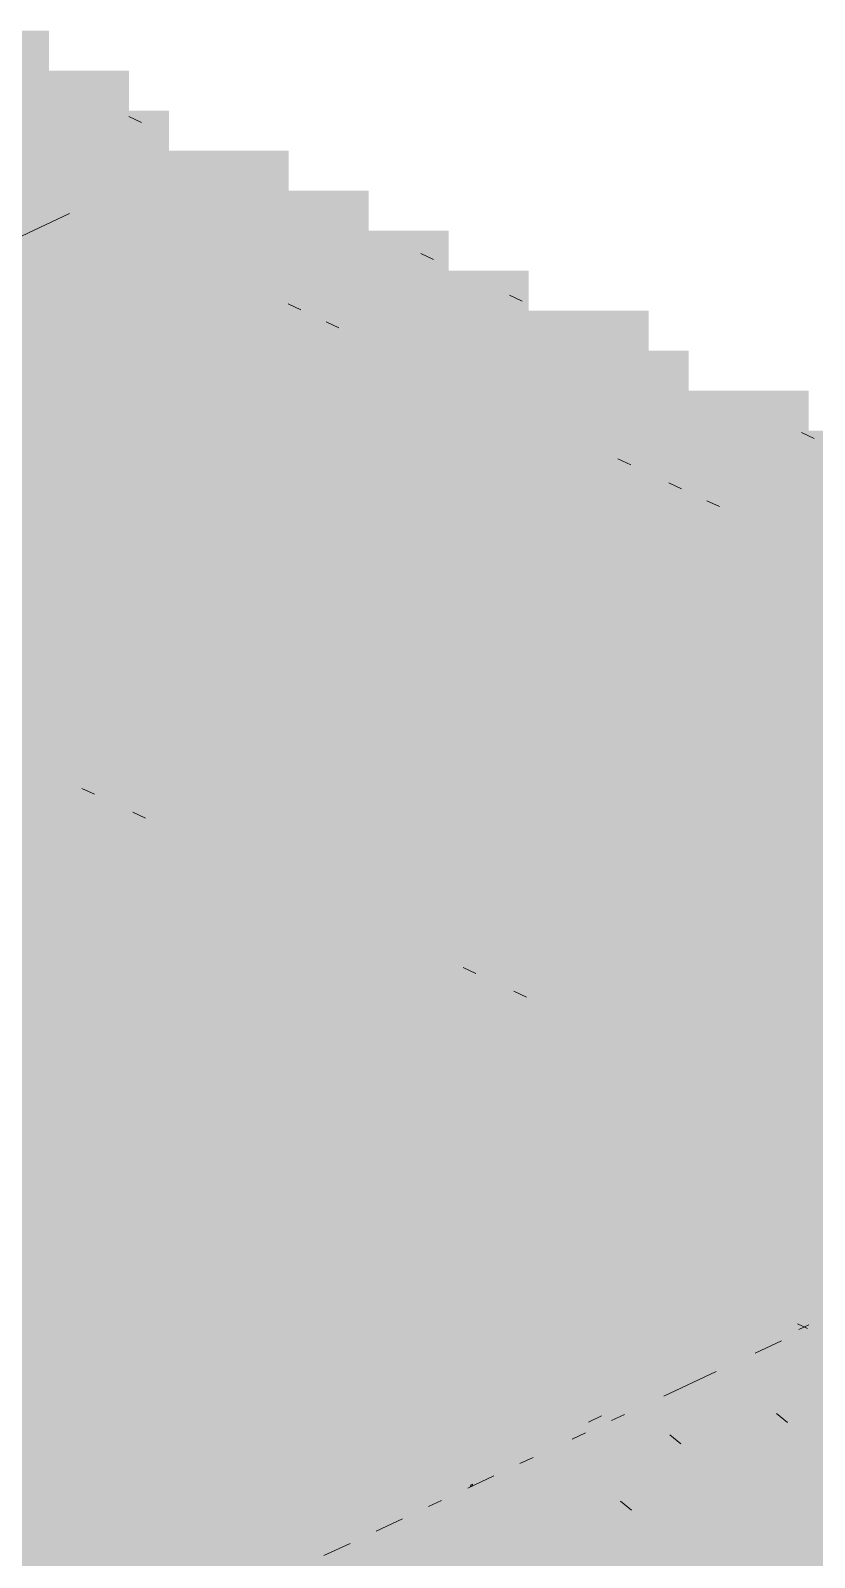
# Model space of a CAD drawing. Header units: millimetres. Extents: x 5 to 1315, y 5 to 292.
# Drawn here: x 1135.58 to 1138.85, y 244.14 to 250.5 of the extents above; entities that cross this region are included whole.
import ezdxf

# ---------------------------------------------------------------- set-up
doc = ezdxf.new("R2010")
doc.units = ezdxf.units.MM
doc.layers.add('EXISTING', color=7, linetype='Continuous')
doc.layers.add('IMAGES', color=7, linetype='Continuous')

# ---------------------------------------------------------------- blocks, each defined once
blk = doc.blocks.new('SHEET_03')
at = {"layer": 'EXISTING', "color": 250, "lineweight": 9}
for p, q in [((236.0412, 250.117), (235.9883, 250.1419)), ((233.6288, 248.7453), (235.7417, 249.7372)), ((237.2578, 249.5458), (237.2049, 249.5707)), ((237.6281, 249.372), (237.5752, 249.3968)), ((236.652, 249.3607), (236.7049, 249.3359)), ((236.8106, 249.2862), (236.8635, 249.2614)), ((238.8447, 248.8008), (238.7918, 248.8257)), ((238.0273, 248.7151), (238.0802, 248.6902)), ((238.2389, 248.6157), (238.2918, 248.5909)), ((238.3976, 248.5412), (238.4504, 248.5164)), ((235.8456, 247.3177), (235.7926, 247.3426)), ((236.0574, 247.2183), (236.0045, 247.2431)), ((237.4345, 246.5718), (237.3815, 246.5966)), ((237.6463, 246.4723), (237.5934, 246.4972)), ((238.7754, 245.1114), (238.8171, 245.0919)), ((238.7811, 245.0882), (238.8228, 245.1078)), ((238.5992, 244.9896), (238.7082, 245.0407)), ((238.218, 244.8106), (238.4358, 244.9129)), ((237.9584, 244.7279), (237.904, 244.7023)), ((238.0001, 244.7083), (238.0546, 244.7339)), ((238.7343, 244.7001), (238.6878, 244.7383)), ((237.8367, 244.6316), (237.8912, 244.6572)), ((238.2433, 244.6496), (238.2898, 244.6114)), ((237.6188, 244.5293), (237.6733, 244.5549)), ((237.401, 244.427), (237.5099, 244.4782)), ((237.4122, 244.4331), (237.414, 244.4403)), ((237.4189, 244.4362), (237.4122, 244.4331)), ((237.414, 244.4403), (237.4207, 244.4434)), ((237.4207, 244.4434), (237.4189, 244.4362)), ((237.2376, 244.3503), (237.292, 244.3759)), ((238.0377, 244.3731), (238.0842, 244.3349)), ((237.0197, 244.248), (237.1286, 244.2992)), ((236.8018, 244.1457), (236.9108, 244.1969))]:
    blk.add_line(p, q, dxfattribs=at)
at = {"layer": 'IMAGES', "color": 7}
for points in [[(235.4888, 250.3333), (235.6554, 250.3333), (235.4888, 250.5), (235.6554, 250.5)], [(235.4888, 250.1667), (235.6554, 250.1667), (235.4888, 250.3333), (235.6554, 250.3333)], [(235.6554, 250.1667), (235.8221, 250.1667), (235.6554, 250.3333), (235.8221, 250.3333)], [(235.8221, 250.1667), (235.9887, 250.1667), (235.8221, 250.3333), (235.9887, 250.3333)], [(235.3222, 250), (235.8221, 250), (235.3222, 250.1667), (235.8221, 250.1667)], [(235.8221, 250), (235.9887, 250), (235.8221, 250.1667), (235.9887, 250.1667)], [(235.9887, 250), (236.1554, 250), (235.9887, 250.1667), (236.1554, 250.1667)], [(235.4888, 249.8333), (235.6554, 249.8333), (235.4888, 250), (235.6554, 250)], [(235.6554, 249.8333), (235.8221, 249.8333), (235.6554, 250), (235.8221, 250)], [(235.8221, 249.8333), (236.322, 249.8333), (235.8221, 250), (236.322, 250)], [(236.322, 249.8333), (236.4886, 249.8333), (236.322, 250), (236.4886, 250)], [(236.4886, 249.8333), (236.6553, 249.8333), (236.4886, 250), (236.6553, 250)], [(235.4888, 249.6667), (235.6554, 249.6667), (235.4888, 249.8333), (235.6554, 249.8333)], [(235.6554, 249.5), (235.8221, 249.5), (235.6554, 249.8333), (235.8221, 249.8333)], [(235.8221, 249.6667), (235.9887, 249.6667), (235.8221, 249.8333), (235.9887, 249.8333)], [(235.9887, 249.6667), (236.4886, 249.6667), (235.9887, 249.8333), (236.4886, 249.8333)], [(236.4886, 249.6667), (236.6553, 249.6667), (236.4886, 249.8333), (236.6553, 249.8333)], [(236.6553, 249.6667), (236.8219, 249.6667), (236.6553, 249.8333), (236.8219, 249.8333)], [(236.8219, 249.5), (236.9885, 249.5), (236.8219, 249.8333), (236.9885, 249.8333)], [(235.4888, 249.5), (235.6554, 249.5), (235.4888, 249.6667), (235.6554, 249.6667)], [(235.8221, 249.5), (235.9887, 249.5), (235.8221, 249.6667), (235.9887, 249.6667)], [(235.9887, 249.5), (236.1554, 249.5), (235.9887, 249.6667), (236.1554, 249.6667)], [(236.1554, 249.5), (236.322, 249.5), (236.1554, 249.6667), (236.322, 249.6667)], [(236.322, 249.5), (236.4886, 249.5), (236.322, 249.6667), (236.4886, 249.6667)], [(236.4886, 249.5), (236.8219, 249.5), (236.4886, 249.6667), (236.8219, 249.6667)], [(236.9885, 249.5), (237.1552, 249.5), (236.9885, 249.6667), (237.1552, 249.6667)], [(237.1552, 249.5), (237.3218, 249.5), (237.1552, 249.6667), (237.3218, 249.6667)], [(235.4888, 249.3333), (235.6554, 249.3333), (235.4888, 249.5), (235.6554, 249.5)], [(235.6554, 249.3333), (235.8221, 249.3333), (235.6554, 249.5), (235.8221, 249.5)], [(235.8221, 249.1667), (235.9887, 249.1667), (235.8221, 249.5), (235.9887, 249.5)], [(235.9887, 249.3333), (236.1554, 249.3333), (235.9887, 249.5), (236.1554, 249.5)], [(236.1554, 249.3333), (236.322, 249.3333), (236.1554, 249.5), (236.322, 249.5)], [(236.322, 249.3333), (236.4886, 249.3333), (236.322, 249.5), (236.4886, 249.5)], [(236.4886, 249.3333), (236.6553, 249.3333), (236.4886, 249.5), (236.6553, 249.5)], [(236.6553, 249.3333), (236.8219, 249.3333), (236.6553, 249.5), (236.8219, 249.5)], [(236.8219, 249.3333), (237.1552, 249.3333), (236.8219, 249.5), (237.1552, 249.5)], [(237.1552, 249.3333), (237.3218, 249.3333), (237.1552, 249.5), (237.3218, 249.5)], [(237.3218, 249.3333), (237.4884, 249.3333), (237.3218, 249.5), (237.4884, 249.5)], [(237.4884, 249.3333), (237.6551, 249.3333), (237.4884, 249.5), (237.6551, 249.5)], [(235.4888, 249.1667), (235.8221, 249.1667), (235.4888, 249.3333), (235.8221, 249.3333)], [(235.9887, 249.1667), (236.4886, 249.1667), (235.9887, 249.3333), (236.4886, 249.3333)], [(236.4886, 249), (236.6553, 249), (236.4886, 249.3333), (236.6553, 249.3333)], [(236.6553, 249.1667), (236.8219, 249.1667), (236.6553, 249.3333), (236.8219, 249.3333)], [(236.8219, 249.1667), (236.9885, 249.1667), (236.8219, 249.3333), (236.9885, 249.3333)], [(236.9885, 249.1667), (237.4884, 249.1667), (236.9885, 249.3333), (237.4884, 249.3333)], [(237.4884, 249.1667), (237.8217, 249.1667), (237.4884, 249.3333), (237.8217, 249.3333)], [(237.8217, 249.1667), (238.155, 249.1667), (237.8217, 249.3333), (238.155, 249.3333)], [(235.1555, 249), (235.6554, 249), (235.1555, 249.1667), (235.6554, 249.1667)], [(235.6554, 249), (235.8221, 249), (235.6554, 249.1667), (235.8221, 249.1667)], [(235.8221, 249), (235.9887, 249), (235.8221, 249.1667), (235.9887, 249.1667)], [(235.9887, 249), (236.1554, 249), (235.9887, 249.1667), (236.1554, 249.1667)], [(236.1554, 249), (236.4886, 249), (236.1554, 249.1667), (236.4886, 249.1667)], [(236.6553, 249), (236.8219, 249), (236.6553, 249.1667), (236.8219, 249.1667)], [(236.8219, 249), (236.9885, 249), (236.8219, 249.1667), (236.9885, 249.1667)], [(236.9885, 249), (237.3218, 249), (236.9885, 249.1667), (237.3218, 249.1667)], [(237.3218, 249), (237.6551, 249), (237.3218, 249.1667), (237.6551, 249.1667)], [(237.6551, 248.8333), (237.9883, 248.8333), (237.6551, 249.1667), (237.9883, 249.1667)], [(237.9883, 249), (238.155, 249), (237.9883, 249.1667), (238.155, 249.1667)], [(238.155, 249), (238.3216, 249), (238.155, 249.1667), (238.3216, 249.1667)], [(235.4888, 248.8333), (235.6554, 248.8333), (235.4888, 249), (235.6554, 249)], [(235.6554, 248.8333), (235.9887, 248.8333), (235.6554, 249), (235.9887, 249)], [(235.9887, 248.8333), (236.1554, 248.8333), (235.9887, 249), (236.1554, 249)], [(236.1554, 248.8333), (236.322, 248.8333), (236.1554, 249), (236.322, 249)], [(236.322, 248.8333), (236.4886, 248.8333), (236.322, 249), (236.4886, 249)], [(236.4886, 248.8333), (236.9885, 248.8333), (236.4886, 249), (236.9885, 249)], [(236.9885, 248.8333), (237.1552, 248.8333), (236.9885, 249), (237.1552, 249)], [(237.1552, 248.8333), (237.3218, 248.8333), (237.1552, 249), (237.3218, 249)], [(237.3218, 248.8333), (237.4884, 248.8333), (237.3218, 249), (237.4884, 249)], [(237.4884, 248.8333), (237.6551, 248.8333), (237.4884, 249), (237.6551, 249)], [(237.9883, 248.8333), (238.155, 248.8333), (237.9883, 249), (238.155, 249)], [(238.155, 248.8333), (238.3216, 248.8333), (238.155, 249), (238.3216, 249)], [(238.3216, 248.8333), (238.4882, 248.8333), (238.3216, 249), (238.4882, 249)], [(238.4882, 248.8333), (238.6549, 248.8333), (238.4882, 249), (238.6549, 249)], [(238.6549, 248.8333), (238.8215, 248.8333), (238.6549, 249), (238.8215, 249)], [(235.4888, 248.6667), (235.6554, 248.6667), (235.4888, 248.8333), (235.6554, 248.8333)], [(235.6554, 248.6667), (235.9887, 248.6667), (235.6554, 248.8333), (235.9887, 248.8333)], [(235.9887, 248.6667), (236.1554, 248.6667), (235.9887, 248.8333), (236.1554, 248.8333)], [(236.1554, 248.6667), (236.322, 248.6667), (236.1554, 248.8333), (236.322, 248.8333)], [(236.322, 248.5), (236.4886, 248.5), (236.322, 248.8333), (236.4886, 248.8333)], [(236.4886, 248.6667), (236.6553, 248.6667), (236.4886, 248.8333), (236.6553, 248.8333)], [(236.6553, 248.6667), (236.8219, 248.6667), (236.6553, 248.8333), (236.8219, 248.8333)], [(236.8219, 248.6667), (236.9885, 248.6667), (236.8219, 248.8333), (236.9885, 248.8333)], [(236.9885, 248.6667), (237.1552, 248.6667), (236.9885, 248.8333), (237.1552, 248.8333)], [(237.1552, 248.5), (237.3218, 248.5), (237.1552, 248.8333), (237.3218, 248.8333)], [(237.3218, 248.6667), (237.4884, 248.6667), (237.3218, 248.8333), (237.4884, 248.8333)], [(237.4884, 248.6667), (237.6551, 248.6667), (237.4884, 248.8333), (237.6551, 248.8333)], [(237.6551, 248.6667), (237.8217, 248.6667), (237.6551, 248.8333), (237.8217, 248.8333)], [(237.8217, 248.6667), (238.155, 248.6667), (237.8217, 248.8333), (238.155, 248.8333)], [(238.155, 248.6667), (238.6549, 248.6667), (238.155, 248.8333), (238.6549, 248.8333)], [(238.6549, 248.6667), (238.8215, 248.6667), (238.6549, 248.8333), (238.8215, 248.8333)], [(238.8215, 248.6667), (238.9882, 248.6667), (238.8215, 248.8333), (238.9882, 248.8333)], [(235.1555, 248.5), (236.322, 248.5), (235.1555, 248.6667), (236.322, 248.6667)], [(236.4886, 248.5), (236.8219, 248.5), (236.4886, 248.6667), (236.8219, 248.6667)], [(236.8219, 248.5), (236.9885, 248.5), (236.8219, 248.6667), (236.9885, 248.6667)], [(236.9885, 248.5), (237.1552, 248.5), (236.9885, 248.6667), (237.1552, 248.6667)], [(237.3218, 248.5), (237.8217, 248.5), (237.3218, 248.6667), (237.8217, 248.6667)], [(237.8217, 248.5), (237.9883, 248.5), (237.8217, 248.6667), (237.9883, 248.6667)], [(237.9883, 248.5), (238.3216, 248.5), (237.9883, 248.6667), (238.3216, 248.6667)], [(238.3216, 248.5), (238.4882, 248.5), (238.3216, 248.6667), (238.4882, 248.6667)], [(238.4882, 248.5), (238.6549, 248.5), (238.4882, 248.6667), (238.6549, 248.6667)], [(238.6549, 248.5), (238.8215, 248.5), (238.6549, 248.6667), (238.8215, 248.6667)], [(238.8215, 248.5), (238.9882, 248.5), (238.8215, 248.6667), (238.9882, 248.6667)], [(234.6556, 248.3333), (236.4886, 248.3333), (234.6556, 248.5), (236.4886, 248.5)], [(236.4886, 248.3333), (236.6553, 248.3333), (236.4886, 248.5), (236.6553, 248.5)], [(236.6553, 248.3333), (236.8219, 248.3333), (236.6553, 248.5), (236.8219, 248.5)], [(236.8219, 248.3333), (237.1552, 248.3333), (236.8219, 248.5), (237.1552, 248.5)], [(237.1552, 248.3333), (237.3218, 248.3333), (237.1552, 248.5), (237.3218, 248.5)], [(237.3218, 248.3333), (237.4884, 248.3333), (237.3218, 248.5), (237.4884, 248.5)], [(237.4884, 248.3333), (237.6551, 248.3333), (237.4884, 248.5), (237.6551, 248.5)], [(237.6551, 248.3333), (238.155, 248.3333), (237.6551, 248.5), (238.155, 248.5)], [(238.155, 248.3333), (238.3216, 248.3333), (238.155, 248.5), (238.3216, 248.5)], [(238.3216, 248.3333), (238.8215, 248.3333), (238.3216, 248.5), (238.8215, 248.5)], [(238.8215, 248.3333), (238.9882, 248.3333), (238.8215, 248.5), (238.9882, 248.5)], [(234.489, 248.1667), (236.9885, 248.1667), (234.489, 248.3333), (236.9885, 248.3333)], [(236.9885, 248.1667), (237.1552, 248.1667), (236.9885, 248.3333), (237.1552, 248.3333)], [(237.1552, 248.1667), (237.3218, 248.1667), (237.1552, 248.3333), (237.3218, 248.3333)], [(237.3218, 248.1667), (237.4884, 248.1667), (237.3218, 248.3333), (237.4884, 248.3333)], [(237.4884, 248.1667), (237.6551, 248.1667), (237.4884, 248.3333), (237.6551, 248.3333)], [(237.6551, 248.1667), (237.8217, 248.1667), (237.6551, 248.3333), (237.8217, 248.3333)], [(237.8217, 248.1667), (237.9883, 248.1667), (237.8217, 248.3333), (237.9883, 248.3333)], [(237.9883, 248.1667), (238.4882, 248.1667), (237.9883, 248.3333), (238.4882, 248.3333)], [(238.4882, 248.1667), (238.6549, 248.1667), (238.4882, 248.3333), (238.6549, 248.3333)], [(238.6549, 248.1667), (238.8215, 248.1667), (238.6549, 248.3333), (238.8215, 248.3333)], [(238.8215, 248.1667), (238.9882, 248.1667), (238.8215, 248.3333), (238.9882, 248.3333)], [(234.8223, 248), (237.3218, 248), (234.8223, 248.1667), (237.3218, 248.1667)], [(237.3218, 248), (237.4884, 248), (237.3218, 248.1667), (237.4884, 248.1667)], [(237.4884, 248), (237.6551, 248), (237.4884, 248.1667), (237.6551, 248.1667)], [(237.6551, 248), (237.8217, 248), (237.6551, 248.1667), (237.8217, 248.1667)], [(237.8217, 248), (237.9883, 248), (237.8217, 248.1667), (237.9883, 248.1667)], [(237.9883, 248), (238.155, 248), (237.9883, 248.1667), (238.155, 248.1667)], [(238.155, 248), (238.9882, 248), (238.155, 248.1667), (238.9882, 248.1667)], [(235.3222, 247.8333), (237.8217, 247.8333), (235.3222, 248), (237.8217, 248)], [(237.8217, 247.8333), (237.9883, 247.8333), (237.8217, 248), (237.9883, 248)], [(237.9883, 247.6667), (238.155, 247.6667), (237.9883, 248), (238.155, 248)], [(238.155, 247.6667), (238.3216, 247.6667), (238.155, 248), (238.3216, 248)], [(238.3216, 247.8333), (238.4882, 247.8333), (238.3216, 248), (238.4882, 248)], [(238.4882, 247.8333), (238.6549, 247.8333), (238.4882, 248), (238.6549, 248)], [(238.6549, 247.8333), (239.1548, 247.8333), (238.6549, 248), (239.1548, 248)], [(235.4888, 247.6667), (235.6554, 247.6667), (235.4888, 247.8333), (235.6554, 247.8333)], [(235.6554, 247.6667), (237.9883, 247.6667), (235.6554, 247.8333), (237.9883, 247.8333)], [(238.3216, 247.6667), (238.4882, 247.6667), (238.3216, 247.8333), (238.4882, 247.8333)], [(238.4882, 247.6667), (238.6549, 247.6667), (238.4882, 247.8333), (238.6549, 247.8333)], [(238.6549, 247.6667), (238.8215, 247.6667), (238.6549, 247.8333), (238.8215, 247.8333)], [(238.8215, 247.6667), (238.9882, 247.6667), (238.8215, 247.8333), (238.9882, 247.8333)], [(235.4888, 247.5), (235.6554, 247.5), (235.4888, 247.6667), (235.6554, 247.6667)], [(235.6554, 247.5), (235.8221, 247.5), (235.6554, 247.6667), (235.8221, 247.6667)], [(235.8221, 247.5), (235.9887, 247.5), (235.8221, 247.6667), (235.9887, 247.6667)], [(235.9887, 247.5), (238.155, 247.5), (235.9887, 247.6667), (238.155, 247.6667)], [(238.155, 247.5), (238.3216, 247.5), (238.155, 247.6667), (238.3216, 247.6667)], [(238.3216, 247.5), (238.6549, 247.5), (238.3216, 247.6667), (238.6549, 247.6667)], [(238.6549, 247.5), (238.9882, 247.5), (238.6549, 247.6667), (238.9882, 247.6667)], [(235.3222, 247.3333), (235.6554, 247.3333), (235.3222, 247.5), (235.6554, 247.5)], [(235.6554, 247.1667), (235.8221, 247.1667), (235.6554, 247.5), (235.8221, 247.5)], [(235.8221, 247.3333), (235.9887, 247.3333), (235.8221, 247.5), (235.9887, 247.5)], [(235.9887, 247.3333), (236.1554, 247.3333), (235.9887, 247.5), (236.1554, 247.5)], [(236.1554, 247.3333), (236.322, 247.3333), (236.1554, 247.5), (236.322, 247.5)], [(236.322, 247.3333), (238.8215, 247.3333), (236.322, 247.5), (238.8215, 247.5)], [(238.8215, 247.3333), (238.9882, 247.3333), (238.8215, 247.5), (238.9882, 247.5)], [(235.4888, 247.1667), (235.6554, 247.1667), (235.4888, 247.3333), (235.6554, 247.3333)], [(235.8221, 247.1667), (235.9887, 247.1667), (235.8221, 247.3333), (235.9887, 247.3333)], [(235.9887, 247), (236.1554, 247), (235.9887, 247.3333), (236.1554, 247.3333)], [(236.1554, 247.1667), (236.322, 247.1667), (236.1554, 247.3333), (236.322, 247.3333)], [(236.322, 247.1667), (236.4886, 247.1667), (236.322, 247.3333), (236.4886, 247.3333)], [(236.4886, 247.1667), (236.6553, 247.1667), (236.4886, 247.3333), (236.6553, 247.3333)], [(236.6553, 247.1667), (238.9882, 247.1667), (236.6553, 247.3333), (238.9882, 247.3333)], [(235.4888, 247), (235.6554, 247), (235.4888, 247.1667), (235.6554, 247.1667)], [(235.6554, 247), (235.8221, 247), (235.6554, 247.1667), (235.8221, 247.1667)], [(235.8221, 247), (235.9887, 247), (235.8221, 247.1667), (235.9887, 247.1667)], [(236.1554, 247), (236.322, 247), (236.1554, 247.1667), (236.322, 247.1667)], [(236.322, 246.8333), (236.4886, 246.8333), (236.322, 247.1667), (236.4886, 247.1667)], [(236.4886, 247), (236.6553, 247), (236.4886, 247.1667), (236.6553, 247.1667)], [(236.6553, 247), (236.8219, 247), (236.6553, 247.1667), (236.8219, 247.1667)], [(236.8219, 247), (236.9885, 247), (236.8219, 247.1667), (236.9885, 247.1667)], [(236.9885, 247), (239.6547, 247), (236.9885, 247.1667), (239.6547, 247.1667)], [(234.489, 246.8333), (235.8221, 246.8333), (234.489, 247), (235.8221, 247)], [(235.8221, 246.8333), (235.9887, 246.8333), (235.8221, 247), (235.9887, 247)], [(235.9887, 246.8333), (236.1554, 246.8333), (235.9887, 247), (236.1554, 247)], [(236.1554, 246.8333), (236.322, 246.8333), (236.1554, 247), (236.322, 247)], [(236.4886, 246.8333), (236.8219, 246.8333), (236.4886, 247), (236.8219, 247)], [(236.8219, 246.8333), (236.9885, 246.8333), (236.8219, 247), (236.9885, 247)], [(236.9885, 246.8333), (237.1552, 246.8333), (236.9885, 247), (237.1552, 247)], [(237.1552, 246.8333), (237.3218, 246.8333), (237.1552, 247), (237.3218, 247)], [(237.3218, 246.8333), (239.988, 246.8333), (237.3218, 247), (239.988, 247)], [(235.4888, 246.6667), (235.6554, 246.6667), (235.4888, 246.8333), (235.6554, 246.8333)], [(235.6554, 246.6667), (236.1554, 246.6667), (235.6554, 246.8333), (236.1554, 246.8333)], [(236.1554, 246.6667), (236.322, 246.6667), (236.1554, 246.8333), (236.322, 246.8333)], [(236.322, 246.6667), (236.4886, 246.6667), (236.322, 246.8333), (236.4886, 246.8333)], [(236.4886, 246.6667), (236.6553, 246.6667), (236.4886, 246.8333), (236.6553, 246.8333)], [(236.6553, 246.6667), (236.8219, 246.6667), (236.6553, 246.8333), (236.8219, 246.8333)], [(236.8219, 246.6667), (236.9885, 246.6667), (236.8219, 246.8333), (236.9885, 246.8333)], [(236.9885, 246.6667), (237.1552, 246.6667), (236.9885, 246.8333), (237.1552, 246.8333)], [(237.1552, 246.6667), (237.3218, 246.6667), (237.1552, 246.8333), (237.3218, 246.8333)], [(237.3218, 246.6667), (237.6551, 246.6667), (237.3218, 246.8333), (237.6551, 246.8333)], [(237.6551, 246.6667), (240.4879, 246.6667), (237.6551, 246.8333), (240.4879, 246.8333)], [(235.4888, 246.5), (235.6554, 246.5), (235.4888, 246.6667), (235.6554, 246.6667)], [(235.6554, 246.5), (235.8221, 246.5), (235.6554, 246.6667), (235.8221, 246.6667)], [(235.8221, 246.5), (235.9887, 246.5), (235.8221, 246.6667), (235.9887, 246.6667)], [(235.9887, 246.5), (236.4886, 246.5), (235.9887, 246.6667), (236.4886, 246.6667)], [(236.4886, 246.5), (236.6553, 246.5), (236.4886, 246.6667), (236.6553, 246.6667)], [(236.6553, 246.5), (236.8219, 246.5), (236.6553, 246.6667), (236.8219, 246.6667)], [(236.8219, 246.5), (236.9885, 246.5), (236.8219, 246.6667), (236.9885, 246.6667)], [(236.9885, 246.5), (237.3218, 246.5), (236.9885, 246.6667), (237.3218, 246.6667)], [(237.3218, 246.5), (237.4884, 246.5), (237.3218, 246.6667), (237.4884, 246.6667)], [(237.4884, 246.5), (237.6551, 246.5), (237.4884, 246.6667), (237.6551, 246.6667)], [(237.6551, 246.5), (237.9883, 246.5), (237.6551, 246.6667), (237.9883, 246.6667)], [(237.9883, 246.5), (240.8211, 246.5), (237.9883, 246.6667), (240.8211, 246.6667)], [(235.4888, 246.3333), (235.6554, 246.3333), (235.4888, 246.5), (235.6554, 246.5)], [(235.6554, 246.3333), (236.322, 246.3333), (235.6554, 246.5), (236.322, 246.5)], [(236.322, 246.3333), (236.4886, 246.3333), (236.322, 246.5), (236.4886, 246.5)], [(236.4886, 246.3333), (236.8219, 246.3333), (236.4886, 246.5), (236.8219, 246.5)], [(236.8219, 246.3333), (236.9885, 246.3333), (236.8219, 246.5), (236.9885, 246.5)], [(236.9885, 246.3333), (237.1552, 246.3333), (236.9885, 246.5), (237.1552, 246.5)], [(237.1552, 246.3333), (237.3218, 246.3333), (237.1552, 246.5), (237.3218, 246.5)], [(237.3218, 246.3333), (237.4884, 246.3333), (237.3218, 246.5), (237.4884, 246.5)], [(237.4884, 246.3333), (237.6551, 246.3333), (237.4884, 246.5), (237.6551, 246.5)], [(237.6551, 246.3333), (237.8217, 246.3333), (237.6551, 246.5), (237.8217, 246.5)], [(237.8217, 246.3333), (237.9883, 246.3333), (237.8217, 246.5), (237.9883, 246.5)], [(237.9883, 246.3333), (238.155, 246.3333), (237.9883, 246.5), (238.155, 246.5)], [(238.155, 246.3333), (238.3216, 246.3333), (238.155, 246.5), (238.3216, 246.5)], [(238.3216, 246.3333), (238.4882, 246.3333), (238.3216, 246.5), (238.4882, 246.5)], [(238.4882, 246.3333), (241.1544, 246.3333), (238.4882, 246.5), (241.1544, 246.5)], [(235.3222, 246.1667), (236.1554, 246.1667), (235.3222, 246.3333), (236.1554, 246.3333)], [(236.1554, 246), (236.322, 246), (236.1554, 246.3333), (236.322, 246.3333)], [(236.322, 246), (236.4886, 246), (236.322, 246.3333), (236.4886, 246.3333)], [(236.4886, 246), (236.6553, 246), (236.4886, 246.3333), (236.6553, 246.3333)], [(236.6553, 246.1667), (237.3218, 246.1667), (236.6553, 246.3333), (237.3218, 246.3333)], [(237.3218, 246.1667), (237.6551, 246.1667), (237.3218, 246.3333), (237.6551, 246.3333)], [(237.6551, 246.1667), (237.8217, 246.1667), (237.6551, 246.3333), (237.8217, 246.3333)], [(237.8217, 246.1667), (238.155, 246.1667), (237.8217, 246.3333), (238.155, 246.3333)], [(238.155, 246.1667), (238.3216, 246.1667), (238.155, 246.3333), (238.3216, 246.3333)], [(238.3216, 246.1667), (238.4882, 246.1667), (238.3216, 246.3333), (238.4882, 246.3333)], [(238.4882, 246.1667), (238.6549, 246.1667), (238.4882, 246.3333), (238.6549, 246.3333)], [(238.6549, 246.1667), (238.8215, 246.1667), (238.6549, 246.3333), (238.8215, 246.3333)], [(238.8215, 246.1667), (241.4877, 246.1667), (238.8215, 246.3333), (241.4877, 246.3333)], [(235.4888, 246), (236.1554, 246), (235.4888, 246.1667), (236.1554, 246.1667)], [(236.6553, 246), (237.1552, 246), (236.6553, 246.1667), (237.1552, 246.1667)], [(237.1552, 246), (237.3218, 246), (237.1552, 246.1667), (237.3218, 246.1667)], [(237.3218, 246), (237.6551, 246), (237.3218, 246.1667), (237.6551, 246.1667)], [(237.6551, 246), (237.9883, 246), (237.6551, 246.1667), (237.9883, 246.1667)], [(237.9883, 246), (238.155, 246), (237.9883, 246.1667), (238.155, 246.1667)], [(238.155, 246), (238.3216, 246), (238.155, 246.1667), (238.3216, 246.1667)], [(238.3216, 246), (238.4882, 246), (238.3216, 246.1667), (238.4882, 246.1667)], [(238.4882, 246), (238.6549, 246), (238.4882, 246.1667), (238.6549, 246.1667)], [(238.6549, 246), (238.8215, 246), (238.6549, 246.1667), (238.8215, 246.1667)], [(238.8215, 246), (238.9882, 246), (238.8215, 246.1667), (238.9882, 246.1667)], [(235.4888, 245.8333), (235.6554, 245.8333), (235.4888, 246), (235.6554, 246)], [(235.6554, 245.8333), (236.322, 245.8333), (235.6554, 246), (236.322, 246)], [(236.322, 245.8333), (236.4886, 245.8333), (236.322, 246), (236.4886, 246)], [(236.4886, 245.8333), (236.9885, 245.8333), (236.4886, 246), (236.9885, 246)], [(236.9885, 245.6667), (237.1552, 245.6667), (236.9885, 246), (237.1552, 246)], [(237.1552, 245.8333), (237.3218, 245.8333), (237.1552, 246), (237.3218, 246)], [(237.3218, 245.8333), (237.4884, 245.8333), (237.3218, 246), (237.4884, 246)], [(237.4884, 245.8333), (237.9883, 245.8333), (237.4884, 246), (237.9883, 246)], [(237.9883, 245.8333), (238.155, 245.8333), (237.9883, 246), (238.155, 246)], [(238.155, 245.8333), (238.3216, 245.8333), (238.155, 246), (238.3216, 246)], [(238.3216, 245.8333), (238.4882, 245.8333), (238.3216, 246), (238.4882, 246)], [(238.4882, 245.8333), (238.6549, 245.8333), (238.4882, 246), (238.6549, 246)], [(238.6549, 245.8333), (238.8215, 245.8333), (238.6549, 246), (238.8215, 246)], [(238.8215, 245.6667), (238.9882, 245.6667), (238.8215, 246), (238.9882, 246)], [(235.4888, 245.6667), (235.6554, 245.6667), (235.4888, 245.8333), (235.6554, 245.8333)], [(235.6554, 245.6667), (235.8221, 245.6667), (235.6554, 245.8333), (235.8221, 245.8333)], [(235.8221, 245.6667), (236.9885, 245.6667), (235.8221, 245.8333), (236.9885, 245.8333)], [(237.1552, 245.6667), (237.4884, 245.6667), (237.1552, 245.8333), (237.4884, 245.8333)], [(237.4884, 245.6667), (237.6551, 245.6667), (237.4884, 245.8333), (237.6551, 245.8333)], [(237.6551, 245.6667), (238.3216, 245.6667), (237.6551, 245.8333), (238.3216, 245.8333)], [(238.3216, 245.6667), (238.4882, 245.6667), (238.3216, 245.8333), (238.4882, 245.8333)], [(238.4882, 245.6667), (238.6549, 245.6667), (238.4882, 245.8333), (238.6549, 245.8333)], [(238.6549, 245.6667), (238.8215, 245.6667), (238.6549, 245.8333), (238.8215, 245.8333)], [(235.1555, 245.5), (235.6554, 245.5), (235.1555, 245.6667), (235.6554, 245.6667)], [(235.6554, 245.5), (235.8221, 245.5), (235.6554, 245.6667), (235.8221, 245.6667)], [(235.8221, 245.5), (235.9887, 245.5), (235.8221, 245.6667), (235.9887, 245.6667)], [(235.9887, 245.5), (237.1552, 245.5), (235.9887, 245.6667), (237.1552, 245.6667)], [(237.1552, 245.5), (237.4884, 245.5), (237.1552, 245.6667), (237.4884, 245.6667)], [(237.4884, 245.5), (237.8217, 245.5), (237.4884, 245.6667), (237.8217, 245.6667)], [(237.8217, 245.5), (238.155, 245.5), (237.8217, 245.6667), (238.155, 245.6667)], [(238.155, 245.5), (238.8215, 245.5), (238.155, 245.6667), (238.8215, 245.6667)], [(238.8215, 245.5), (238.9882, 245.5), (238.8215, 245.6667), (238.9882, 245.6667)], [(235.4888, 245.3333), (235.6554, 245.3333), (235.4888, 245.5), (235.6554, 245.5)], [(235.6554, 245.3333), (235.8221, 245.3333), (235.6554, 245.5), (235.8221, 245.5)], [(235.8221, 245.3333), (237.6551, 245.3333), (235.8221, 245.5), (237.6551, 245.5)], [(237.6551, 245.3333), (237.8217, 245.3333), (237.6551, 245.5), (237.8217, 245.5)], [(237.8217, 245.3333), (238.155, 245.3333), (237.8217, 245.5), (238.155, 245.5)], [(238.155, 245.3333), (238.3216, 245.3333), (238.155, 245.5), (238.3216, 245.5)], [(238.3216, 245.3333), (239.1548, 245.3333), (238.3216, 245.5), (239.1548, 245.5)], [(235.4888, 245.1667), (235.6554, 245.1667), (235.4888, 245.3333), (235.6554, 245.3333)], [(235.6554, 245.1667), (237.9883, 245.1667), (235.6554, 245.3333), (237.9883, 245.3333)], [(237.9883, 245.1667), (238.155, 245.1667), (237.9883, 245.3333), (238.155, 245.3333)], [(238.155, 245.1667), (238.4882, 245.1667), (238.155, 245.3333), (238.4882, 245.3333)], [(238.4882, 245.1667), (239.1548, 245.1667), (238.4882, 245.3333), (239.1548, 245.3333)], [(235.4888, 245), (238.155, 245), (235.4888, 245.1667), (238.155, 245.1667)], [(238.155, 245), (238.3216, 245), (238.155, 245.1667), (238.3216, 245.1667)], [(238.3216, 245), (238.4882, 245), (238.3216, 245.1667), (238.4882, 245.1667)], [(238.4882, 245), (238.9882, 245), (238.4882, 245.1667), (238.9882, 245.1667)], [(234.9889, 244.8333), (237.8217, 244.8333), (234.9889, 245), (237.8217, 245)], [(237.8217, 244.8333), (237.9883, 244.8333), (237.8217, 245), (237.9883, 245)], [(237.9883, 244.8333), (238.155, 244.8333), (237.9883, 245), (238.155, 245)], [(238.155, 244.8333), (238.3216, 244.8333), (238.155, 245), (238.3216, 245)], [(238.3216, 244.8333), (238.4882, 244.8333), (238.3216, 245), (238.4882, 245)], [(238.4882, 244.8333), (238.8215, 244.8333), (238.4882, 245), (238.8215, 245)], [(238.8215, 244.8333), (239.1548, 244.8333), (238.8215, 245), (239.1548, 245)], [(234.6556, 244.6667), (237.4884, 244.6667), (234.6556, 244.8333), (237.4884, 244.8333)], [(237.4884, 244.6667), (237.6551, 244.6667), (237.4884, 244.8333), (237.6551, 244.8333)], [(237.6551, 244.6667), (237.8217, 244.6667), (237.6551, 244.8333), (237.8217, 244.8333)], [(237.8217, 244.6667), (237.9883, 244.6667), (237.8217, 244.8333), (237.9883, 244.8333)], [(237.9883, 244.6667), (238.155, 244.6667), (237.9883, 244.8333), (238.155, 244.8333)], [(238.155, 244.6667), (238.9882, 244.6667), (238.155, 244.8333), (238.9882, 244.8333)], [(234.489, 244.5), (237.1552, 244.5), (234.489, 244.6667), (237.1552, 244.6667)], [(237.1552, 244.5), (237.3218, 244.5), (237.1552, 244.6667), (237.3218, 244.6667)], [(237.3218, 244.5), (237.4884, 244.5), (237.3218, 244.6667), (237.4884, 244.6667)], [(237.4884, 244.5), (237.6551, 244.5), (237.4884, 244.6667), (237.6551, 244.6667)], [(237.6551, 244.5), (237.8217, 244.5), (237.6551, 244.6667), (237.8217, 244.6667)], [(237.8217, 244.5), (238.3216, 244.5), (237.8217, 244.6667), (238.3216, 244.6667)], [(238.3216, 244.3333), (238.4882, 244.3333), (238.3216, 244.6667), (238.4882, 244.6667)], [(238.4882, 244.5), (238.8215, 244.5), (238.4882, 244.6667), (238.8215, 244.6667)], [(238.8215, 244.5), (238.9882, 244.5), (238.8215, 244.6667), (238.9882, 244.6667)], [(233.9891, 244.3333), (236.8219, 244.3333), (233.9891, 244.5), (236.8219, 244.5)], [(236.8219, 244.3333), (236.9885, 244.3333), (236.8219, 244.5), (236.9885, 244.5)], [(236.9885, 244.3333), (237.1552, 244.3333), (236.9885, 244.5), (237.1552, 244.5)], [(237.1552, 244.3333), (237.3218, 244.3333), (237.1552, 244.5), (237.3218, 244.5)], [(237.3218, 244.3333), (237.4884, 244.3333), (237.3218, 244.5), (237.4884, 244.5)], [(237.4884, 244.3333), (238.3216, 244.3333), (237.4884, 244.5), (238.3216, 244.5)], [(238.4882, 244.3333), (239.4881, 244.3333), (238.4882, 244.5), (239.4881, 244.5)], [(233.6558, 244.1667), (236.4886, 244.1667), (233.6558, 244.3333), (236.4886, 244.3333)], [(236.4886, 244.1667), (236.6553, 244.1667), (236.4886, 244.3333), (236.6553, 244.3333)], [(236.6553, 244.1667), (236.8219, 244.1667), (236.6553, 244.3333), (236.8219, 244.3333)], [(236.8219, 244.1667), (236.9885, 244.1667), (236.8219, 244.3333), (236.9885, 244.3333)], [(236.9885, 244.1667), (237.1552, 244.1667), (236.9885, 244.3333), (237.1552, 244.3333)], [(237.1552, 244.1667), (238.155, 244.1667), (237.1552, 244.3333), (238.155, 244.3333)], [(238.155, 244.1667), (238.3216, 244.1667), (238.155, 244.3333), (238.3216, 244.3333)], [(238.3216, 244.1667), (239.6547, 244.1667), (238.3216, 244.3333), (239.6547, 244.3333)], [(233.3225, 244), (236.1554, 244), (233.3225, 244.1667), (236.1554, 244.1667)], [(236.1554, 244), (236.322, 244), (236.1554, 244.1667), (236.322, 244.1667)], [(236.322, 244), (236.4886, 244), (236.322, 244.1667), (236.4886, 244.1667)], [(236.4886, 244), (236.6553, 244), (236.4886, 244.1667), (236.6553, 244.1667)], [(236.6553, 244), (236.8219, 244), (236.6553, 244.1667), (236.8219, 244.1667)], [(236.8219, 244), (238.8215, 244), (236.8219, 244.1667), (238.8215, 244.1667)], [(238.8215, 244), (238.9882, 244), (238.8215, 244.1667), (238.9882, 244.1667)]]:
    blk.add_solid(points, dxfattribs=at)

msp = doc.modelspace()

# ---------------------------------------------------------------- block references
msp.add_blockref('SHEET_03', (900, 0))

doc.saveas('drawing.dxf')
